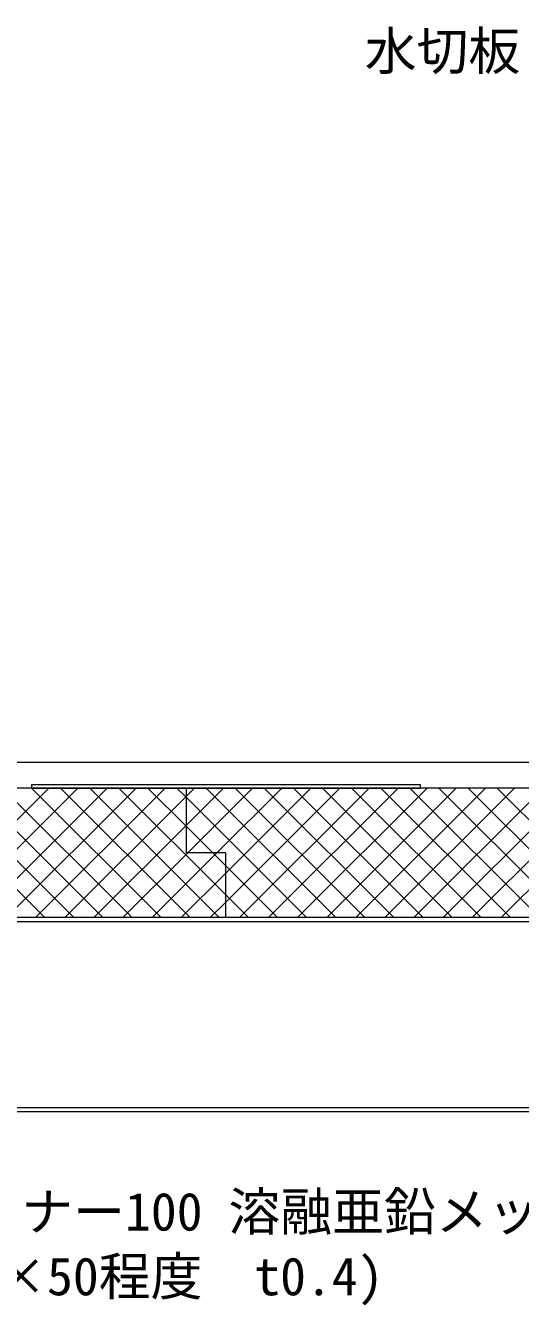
# Model space of a CAD drawing. Units: millimetres, scale not verified. Extents: x -1381 to 1379, y -955 to 955.
# Drawn here: x -551 to -360.2, y -534 to -39.9 of the extents above; entities that cross this region are included whole.
import ezdxf
from ezdxf.enums import TextEntityAlignment as Align

# ---------------------------------------------------------------- set-up
doc = ezdxf.new("R2010")
doc.units = ezdxf.units.MM
doc.header["$LTSCALE"] = 3
for name, color, linetype, lineweight in [('0-1_BOUSUI', 1, 'Continuous', 18), ('0-2_MOJI', 7, 'Continuous', 18), ('0-3_HATCH', 9, 'Continuous', 18), ('0-4_KANAMONO', 5, 'Continuous', 18), ('0-7_dekki', 3, 'Continuous', 18), ('0-8_dannnetu', 6, 'Continuous', 18)]:
    doc.layers.add(name, color=color, linetype=linetype, lineweight=lineweight)
doc.styles.add('ＭＳ ゴシック', font='')
doc.styles.get('ＭＳ ゴシック').set_extended_font_data('MS Gothic')

msp = doc.modelspace()

# ---------------------------------------------------------------- linework, layer by layer
at = {"layer": '0-1_BOUSUI'}
msp.add_lwpolyline([(-900.994, -324.286), (-120.994, -324.286), (-120.996, -215.146)], dxfattribs=at)
at = {"layer": '0-3_HATCH'}
for p, q in [((-543.673, -384.286), (-593.673, -334.286)), ((-592.066, -384.286), (-542.066, -334.286)), ((-532.448, -384.286), (-582.448, -334.286)), ((-580.84, -384.286), (-530.84, -334.286)), ((-521.223, -384.286), (-571.223, -334.286)), ((-569.615, -384.286), (-519.615, -334.286)), ((-509.997, -384.286), (-559.997, -334.286)), ((-558.39, -384.286), (-508.39, -334.286)), ((-498.772, -384.286), (-548.772, -334.286)), ((-547.164, -384.286), (-497.164, -334.286)), ((-487.547, -384.286), (-537.547, -334.286)), ((-476.321, -384.286), (-526.321, -334.286)), ((-488.994, -349.163), (-503.871, -334.286)), ((-431.42, -384.286), (-481.42, -334.286)), ((-420.195, -384.286), (-470.195, -334.286)), ((-468.587, -384.286), (-418.587, -334.286)), ((-408.969, -384.286), (-458.969, -334.286)), ((-457.362, -384.286), (-407.362, -334.286)), ((-397.744, -384.286), (-447.744, -334.286)), ((-446.137, -384.286), (-396.137, -334.286)), ((-386.519, -384.286), (-436.519, -334.286)), ((-434.911, -384.286), (-384.911, -334.286)), ((-375.293, -384.286), (-425.293, -334.286)), ((-423.686, -384.286), (-373.686, -334.286)), ((-364.068, -384.286), (-414.068, -334.286)), ((-412.461, -384.286), (-362.461, -334.286)), ((-352.843, -384.286), (-402.843, -334.286)), ((-401.235, -384.286), (-351.235, -334.286)), ((-341.617, -384.286), (-391.617, -334.286)), ((-390.01, -384.286), (-340.01, -334.286)), ((-330.392, -384.286), (-380.392, -334.286)), ((-378.785, -384.286), (-328.785, -334.286)), ((-319.167, -384.286), (-369.167, -334.286)), ((-367.559, -384.286), (-317.559, -334.286)), ((-453.871, -384.286), (-473.994, -364.163))]:
    msp.add_line(p, q, dxfattribs=at)
for points in [[(-535.939, -384.286), (-488.994, -337.341), (-485.939, -334.286)], [(-524.714, -384.286), (-488.994, -348.566), (-474.714, -334.286)], [(-465.096, -384.286), (-473.994, -375.388), (-515.096, -334.286)], [(-513.488, -384.286), (-488.488, -359.286), (-463.488, -334.286)], [(-502.263, -384.286), (-477.263, -359.286), (-452.263, -334.286)], [(-442.645, -384.286), (-488.994, -337.938), (-492.645, -334.286)], [(-491.038, -384.286), (-473.994, -367.242), (-441.038, -334.286)], [(-479.812, -384.286), (-473.994, -378.468), (-429.812, -334.286)], [(-473.994, -364.163), (-478.871, -359.286), (-488.994, -349.163)]]:
    msp.add_lwpolyline(points, dxfattribs=at)
at = {"layer": '0-4_KANAMONO'}
msp.add_lwpolyline([(-548.723, -334.286), (-398.723, -334.286), (-398.723, -333.086), (-548.723, -333.086)], close=True, dxfattribs=at)
at = {"layer": '0-7_dekki'}
for p, q in [((-85.994, -384.286), (-900.994, -384.286)), ((-85.994, -385.886), (-900.994, -385.886)), ((-85.994, -457.686), (-900.994, -457.686)), ((-85.994, -459.286), (-900.994, -459.286))]:
    msp.add_line(p, q, dxfattribs=at)
at = {"layer": '0-8_dannnetu'}
for p, q in [((-76.994, -334.286), (-900.994, -334.286)), ((-473.994, -359.286), (-473.994, -384.286)), ((-125.994, -384.286), (-900.994, -384.286))]:
    msp.add_line(p, q, dxfattribs=at)
msp.add_lwpolyline([(-473.994, -359.286), (-488.994, -359.286), (-488.994, -334.286)], dxfattribs=at)

# ---------------------------------------------------------------- texts
at = {"layer": '0-2_MOJI', "style": 'ＭＳ ゴシック'}
for s, p in [('水切板（板金加工）', (-420.234, -61.368)), ('HTコーナー100 溶融亜鉛メッキ鋼板', (-612.632, -509.542)), ('（100×50程度\u3000t0.4)', (-612.632, -534.523))]:
    msp.add_text(s, height=14.66, dxfattribs=at).set_placement(p, align=Align.BOTTOM_LEFT)

doc.saveas('drawing.dxf')
